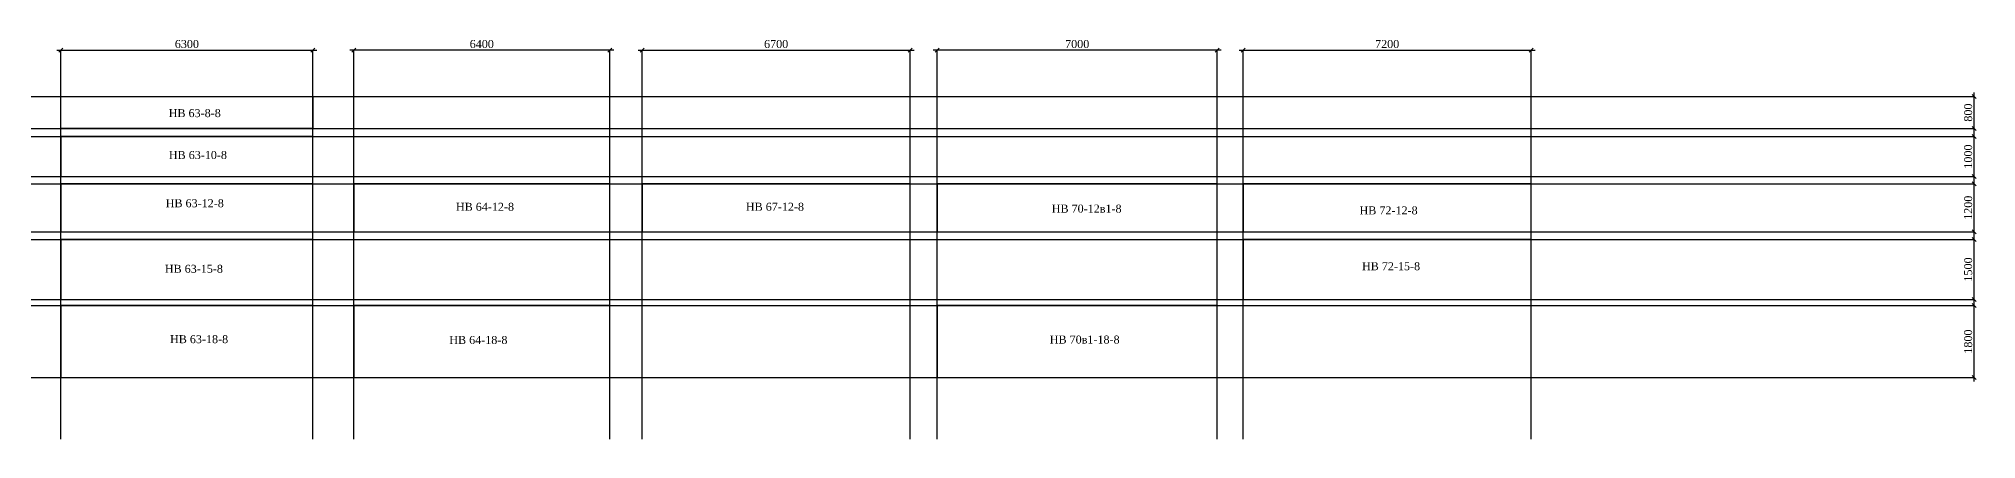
# Model space of a CAD drawing. Extents: x 1526320 to 3332998, y -546296 to 333165.
# Drawn here: x 2118335 to 2166755, y -147944 to -137941 of the extents above; entities that cross this region are included whole.
import ezdxf

# ---------------------------------------------------------------- set-up
doc = ezdxf.new("R2010")
doc.units = 0
doc.header["$LTSCALE"] = 500
doc.header["$MEASUREMENT"] = 0
doc.layers.get('0').update_dxf_attribs({"linetype": 'CONTINUOUS', "lineweight": 0})
doc.layers.add('Для печати', color=250, linetype='CONTINUOUS', lineweight=0)
doc.styles.get("Standard").update_dxf_attribs({"font": 'TIMES.TTF', "height": 150})
doc.dimstyles.new('ISO-25', dxfattribs={"dimtxt": 300, "dimasz": 100, "dimexe": 0, "dimexo": 0, "dimgap": 50, "dimtad": 1, "dimdec": 0, "dimrnd": 10, "dimtxsty": 'Standard', "dimblk": 'OBLIQUE', "dimcen": 100, "dimdle": 100, "dimadec": 0, "dimazin": 0, "dimtfac": 1, "dimtdec": 0, "dimtmove": 0, "dimatfit": 3, "dimldrblk": 'OBLIQUE', "dimfxl": 0, "dimarcsym": 0})

# ---------------------------------------------------------------- blocks, each defined once
blk = doc.blocks.new('_Oblique')
at = {"color": 0, "linetype": 'ByBlock', "lineweight": -2}
blk.add_line((-0.5, -0.5), (0.5, 0.5), dxfattribs=at)
blk = doc.blocks.new('*D993')
at = {"color": 0, "linetype": 'Continuous', "lineweight": -2, "ltscale": 0.13}
for p, q in [((2118786, -138225), (2125287, -138225)), ((2118886, -147944), (2118886, -138225)), ((2125187, -147942), (2125187, -138225))]:
    blk.add_line(p, q, dxfattribs=at)
at = {"color": 0, "linetype": 'Continuous', "lineweight": -2, "ltscale": 0.13, "xscale": 100, "yscale": 100, "zscale": 100, "rotation": 180}
blk.add_blockref('_Oblique', (2118886, -138225), dxfattribs=at)
at = {"color": 0, "linetype": 'Continuous', "lineweight": -2, "ltscale": 0.13, "xscale": 100, "yscale": 100, "zscale": 100}
blk.add_blockref('_Oblique', (2125187, -138225), dxfattribs=at)
at = {"color": 0, "linetype": 'Continuous', "lineweight": 9, "ltscale": 0.13, "insert": (2122037, -138073), "char_height": 200, "attachment_point": 5}
blk.add_mtext('6300', dxfattribs=at)
blk = doc.blocks.new('*D994')
at = {"color": 0, "linetype": 'Continuous', "lineweight": -2, "ltscale": 0.13}
for p, q in [((2132707, -138225), (2126105, -138225)), ((2126205, -147942), (2126205, -138225)), ((2132607, -147944), (2132607, -138225))]:
    blk.add_line(p, q, dxfattribs=at)
at = {"color": 0, "linetype": 'Continuous', "lineweight": -2, "ltscale": 0.13, "xscale": 100, "yscale": 100, "zscale": 100, "rotation": 180}
blk.add_blockref('_Oblique', (2126205, -138225), dxfattribs=at)
at = {"color": 0, "linetype": 'Continuous', "lineweight": -2, "ltscale": 0.13, "xscale": 100, "yscale": 100, "zscale": 100}
blk.add_blockref('_Oblique', (2132607, -138225), dxfattribs=at)
at = {"color": 0, "linetype": 'Continuous', "lineweight": 9, "ltscale": 0.13, "insert": (2129406, -138073), "char_height": 200, "attachment_point": 5}
blk.add_mtext('6400', dxfattribs=at)
blk = doc.blocks.new('*D995')
at = {"color": 0, "linetype": 'Continuous', "lineweight": -2, "ltscale": 0.13}
for p, q in [((2133312, -138225), (2140214, -138225)), ((2133412, -147944), (2133412, -138225)), ((2140114, -147942), (2140114, -138225))]:
    blk.add_line(p, q, dxfattribs=at)
at = {"color": 0, "linetype": 'Continuous', "lineweight": -2, "ltscale": 0.13, "xscale": 100, "yscale": 100, "zscale": 100, "rotation": 180}
blk.add_blockref('_Oblique', (2133412, -138225), dxfattribs=at)
at = {"color": 0, "linetype": 'Continuous', "lineweight": -2, "ltscale": 0.13, "xscale": 100, "yscale": 100, "zscale": 100}
blk.add_blockref('_Oblique', (2140114, -138225), dxfattribs=at)
at = {"color": 0, "linetype": 'Continuous', "lineweight": 9, "ltscale": 0.13, "insert": (2136763, -138073), "char_height": 200, "attachment_point": 5}
blk.add_mtext('6700', dxfattribs=at)
blk = doc.blocks.new('*D996')
at = {"color": 0, "linetype": 'Continuous', "lineweight": -2, "ltscale": 0.13}
for p, q in [((2147887, -138225), (2140686, -138225)), ((2140786, -147942), (2140786, -138225)), ((2147787, -147944), (2147787, -138225))]:
    blk.add_line(p, q, dxfattribs=at)
at = {"color": 0, "linetype": 'Continuous', "lineweight": -2, "ltscale": 0.13, "xscale": 100, "yscale": 100, "zscale": 100, "rotation": 180}
blk.add_blockref('_Oblique', (2140786, -138225), dxfattribs=at)
at = {"color": 0, "linetype": 'Continuous', "lineweight": -2, "ltscale": 0.13, "xscale": 100, "yscale": 100, "zscale": 100}
blk.add_blockref('_Oblique', (2147787, -138225), dxfattribs=at)
at = {"color": 0, "linetype": 'Continuous', "lineweight": 9, "ltscale": 0.13, "insert": (2144287, -138073), "char_height": 200, "attachment_point": 5}
blk.add_mtext('7000', dxfattribs=at)
blk = doc.blocks.new('*D997')
at = {"color": 0, "linetype": 'Continuous', "lineweight": -2, "ltscale": 0.13}
for p, q in [((2148332, -138225), (2155734, -138225)), ((2148432, -147944), (2148432, -138225)), ((2155634, -147942), (2155634, -138225))]:
    blk.add_line(p, q, dxfattribs=at)
at = {"color": 0, "linetype": 'Continuous', "lineweight": -2, "ltscale": 0.13, "xscale": 100, "yscale": 100, "zscale": 100, "rotation": 180}
blk.add_blockref('_Oblique', (2148432, -138225), dxfattribs=at)
at = {"color": 0, "linetype": 'Continuous', "lineweight": -2, "ltscale": 0.13, "xscale": 100, "yscale": 100, "zscale": 100}
blk.add_blockref('_Oblique', (2155634, -138225), dxfattribs=at)
at = {"color": 0, "linetype": 'Continuous', "lineweight": 9, "ltscale": 0.13, "insert": (2152033, -138073), "char_height": 200, "attachment_point": 5}
blk.add_mtext('7200', dxfattribs=at)
blk = doc.blocks.new('*D998')
at = {"color": 0, "linetype": 'Continuous', "lineweight": -2, "ltscale": 0.13}
for p, q in [((2007098, -144605), (2166705, -144605)), ((2166705, -146504), (2166705, -144505)), ((2007098, -146404), (2166705, -146404))]:
    blk.add_line(p, q, dxfattribs=at)
at = {"color": 0, "linetype": 'Continuous', "lineweight": -2, "ltscale": 0.13, "xscale": 100, "yscale": 100, "zscale": 100}
for p, rotation in [((2166705, -144605), 90), ((2166705, -146404), 270)]:
    blk.add_blockref('_Oblique', p, dxfattribs=dict(at, rotation=rotation))
at = {"color": 0, "linetype": 'Continuous', "lineweight": 9, "ltscale": 0.13, "insert": (2166553, -145505), "char_height": 200, "attachment_point": 5, "rotation": 90}
blk.add_mtext('1800', dxfattribs=at)
blk = doc.blocks.new('*D999')
at = {"color": 0, "linetype": 'Continuous', "lineweight": -2, "ltscale": 0.13}
for p, q in [((2007081, -142954), (2166705, -142954)), ((2166705, -144554), (2166705, -142854)), ((2007081, -144454), (2166705, -144454))]:
    blk.add_line(p, q, dxfattribs=at)
at = {"color": 0, "linetype": 'Continuous', "lineweight": -2, "ltscale": 0.13, "xscale": 100, "yscale": 100, "zscale": 100}
for p, rotation in [((2166705, -142954), 90), ((2166705, -144454), 270)]:
    blk.add_blockref('_Oblique', p, dxfattribs=dict(at, rotation=rotation))
at = {"color": 0, "linetype": 'Continuous', "lineweight": 9, "ltscale": 0.13, "insert": (2166553, -143704), "char_height": 200, "attachment_point": 5, "rotation": 90}
blk.add_mtext('1500', dxfattribs=at)
blk = doc.blocks.new('*D1000')
at = {"color": 0, "linetype": 'Continuous', "lineweight": -2, "ltscale": 0.13}
for p, q in [((2007081, -141562), (2166705, -141562)), ((2166705, -142862), (2166705, -141462)), ((2007081, -142762), (2166705, -142762))]:
    blk.add_line(p, q, dxfattribs=at)
at = {"color": 0, "linetype": 'Continuous', "lineweight": -2, "ltscale": 0.13, "xscale": 100, "yscale": 100, "zscale": 100}
for p, rotation in [((2166705, -141562), 90), ((2166705, -142762), 270)]:
    blk.add_blockref('_Oblique', p, dxfattribs=dict(at, rotation=rotation))
at = {"color": 0, "linetype": 'Continuous', "lineweight": 9, "ltscale": 0.13, "insert": (2166553, -142162), "char_height": 200, "attachment_point": 5, "rotation": 90}
blk.add_mtext('1200', dxfattribs=at)
blk = doc.blocks.new('*D1001')
at = {"color": 0, "linetype": 'Continuous', "lineweight": -2, "ltscale": 0.13}
for p, q in [((2007081, -140384), (2166705, -140384)), ((2166705, -141484), (2166705, -140284)), ((2007081, -141384), (2166705, -141384))]:
    blk.add_line(p, q, dxfattribs=at)
at = {"color": 0, "linetype": 'Continuous', "lineweight": -2, "ltscale": 0.13, "xscale": 100, "yscale": 100, "zscale": 100}
for p, rotation in [((2166705, -140384), 90), ((2166705, -141384), 270)]:
    blk.add_blockref('_Oblique', p, dxfattribs=dict(at, rotation=rotation))
at = {"color": 0, "linetype": 'Continuous', "lineweight": 9, "ltscale": 0.13, "insert": (2166553, -140884), "char_height": 200, "attachment_point": 5, "rotation": 90}
blk.add_mtext('1000', dxfattribs=at)
blk = doc.blocks.new('*D1002')
at = {"color": 0, "linetype": 'Continuous', "lineweight": -2, "ltscale": 0.13}
for p, q in [((2007081, -139385), (2166705, -139385)), ((2166705, -140285), (2166705, -139285)), ((2007081, -140185), (2166705, -140185))]:
    blk.add_line(p, q, dxfattribs=at)
at = {"color": 0, "linetype": 'Continuous', "lineweight": -2, "ltscale": 0.13, "xscale": 100, "yscale": 100, "zscale": 100}
for p, rotation in [((2166705, -139385), 90), ((2166705, -140185), 270)]:
    blk.add_blockref('_Oblique', p, dxfattribs=dict(at, rotation=rotation))
at = {"color": 0, "linetype": 'Continuous', "lineweight": 9, "ltscale": 0.13, "insert": (2166553, -139785), "char_height": 200, "attachment_point": 5, "rotation": 90}
blk.add_mtext('800', dxfattribs=at)

msp = doc.modelspace()

# ---------------------------------------------------------------- linework, layer by layer
at = {"layer": 'Для печати', "color": 5, "linetype": 'Continuous', "lineweight": 30, "ltscale": 0.13}
for points in [[(2118886.2, -139384.5), (2125187.5, -139384.5), (2125187.5, -140184.7), (2118886.2, -140184.7)], [(2125187.5, -140383.6), (2118886.2, -140383.6), (2118886.2, -141383.5), (2125187.5, -141383.5)], [(2125187.5, -141562.2), (2118886.2, -141562.2), (2118886.2, -142761.9), (2125187.5, -142761.9)], [(2132606.7, -141562.2), (2126205.2, -141562.2), (2126205.2, -142761.9), (2132606.7, -142761.9)], [(2140114, -141562.2), (2133412.5, -141562.2), (2133412.5, -142761.9), (2140114, -142761.9)], [(2147787.4, -141562.2), (2140785.6, -141562.2), (2140785.6, -142761.9), (2147787.4, -142761.9)], [(2155633.6, -141562.2), (2148431.6, -141562.2), (2148431.6, -142761.9), (2155633.6, -142761.9)], [(2125187.5, -142954.1), (2118886.3, -142954.1), (2118886.3, -144454.2), (2125187.5, -144454.2)], [(2155633.6, -142954.1), (2148431.6, -142954.1), (2148431.6, -144454.2), (2155633.6, -144454.2)], [(2125187.5, -144604.9), (2118886.2, -144604.9), (2118886.2, -146404.4), (2125187.5, -146404.4)], [(2132606.8, -144604.9), (2126205.2, -144604.9), (2126205.2, -146404.4), (2132606.8, -146404.4)], [(2147787.4, -144604.9), (2140785.6, -144604.9), (2140785.6, -146404.4), (2147787.4, -146404.4)]]:
    msp.add_lwpolyline(points, close=True, dxfattribs=at)

# ---------------------------------------------------------------- texts
at = {"color": 5, "linetype": 'Continuous', "lineweight": 30, "ltscale": 0.13}
for s, p in [('НВ 63-8-8', (2121582.9, -139898.2)), ('НВ 63-10-8', (2121586.9, -140944.8)), ('НВ 63-12-8', (2121507.8, -142149)), ('НВ 64-12-8', (2128760.7, -142238.5)), ('НВ 67-12-8', (2136007.6, -142237.1)), ('НВ 70-12в1-8', (2143650.5, -142283.5)), ('НВ 72-12-8', (2151342.9, -142328.4)), ('НВ 63-15-8', (2121485.6, -143787.4)), ('НВ 72-15-8', (2151404.2, -143722.3)), ('НВ 63-18-8', (2121615.9, -145544.5)), ('НВ 64-18-8', (2128595.3, -145564.4)), ('НВ 70в1-18-8', (2143601.8, -145554.5))]:
    msp.add_text(s, height=200, dxfattribs=at).set_placement(p)

# ---------------------------------------------------------------- dimensions: what is measured, and where the dimension line sits
at = {"color": 6, "linetype": 'Continuous', "lineweight": 9, "ltscale": 0.13}
for base, p1, p2, picture, middle in [((2125187.5, -138224.6), (2118886.2, -147944), (2125187.5, -147941.7), '*D993', (2122036.9, -138072.9)), ((2140114.0137, -138224.6055), (2133412.467, -147944.0067), (2140114.0137, -147941.7041), '*D995', (2136763.2404, -138072.5868)), ((2155633.6, -138224.6), (2148431.6, -147944), (2155633.6, -147941.7), '*D997', (2152032.6, -138072.6))]:
    dim = msp.add_linear_dim(base=base, p1=p1, p2=p2, dimstyle='ISO-25', dxfattribs=at)
    dim.commit()
    dim.dimension.update_dxf_attribs({"geometry": picture, "text_midpoint": middle})
for base, p1, p2, angle, picture, middle in [((2126205.2319, -138224.6055), (2132606.7491, -147944.0067), (2126205.2319, -147941.7041), 180, '*D994', (2129405.9905, -138072.8752)), ((2140785.6, -138224.6), (2147787.4, -147944), (2140785.6, -147941.7), 180, '*D996', (2144286.5, -138072.6)), ((2166704.7, -139384.5), (2007080.8, -140184.7), (2007080.8, -139384.5), 270, '*D1002', (2166553, -139784.6)), ((2166704.7, -140383.6), (2007080.8, -141383.5), (2007080.8, -140383.6), 270, '*D1001', (2166553, -140883.5)), ((2166704.7, -141562.2), (2007080.8, -142761.9), (2007080.8, -141562.2), 270, '*D1000', (2166553, -142162)), ((2166704.7, -142954.1), (2007081.4, -144454.2), (2007081.4, -142954.1), 270, '*D999', (2166553, -143704.1)), ((2166704.7081, -144604.9353), (2007097.7143, -146404.3851), (2007097.7143, -144604.9353), 270, '*D998', (2166552.9777, -145504.6602))]:
    dim = msp.add_linear_dim(base=base, p1=p1, p2=p2, angle=angle, dimstyle='ISO-25', dxfattribs=at)
    dim.commit()
    dim.dimension.update_dxf_attribs({"geometry": picture, "text_midpoint": middle})

doc.saveas('drawing.dxf')
